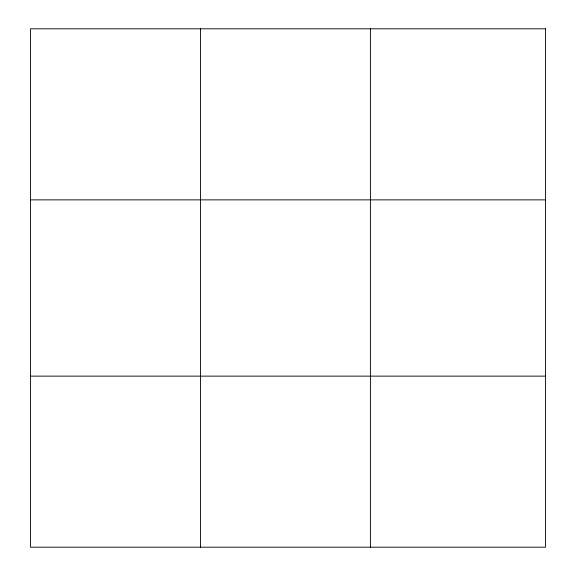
<?xml version="1.0" encoding="UTF-8"?>
<svg xmlns="http://www.w3.org/2000/svg" width="576" height="576" viewBox="0 0 576 576"><rect width="100%" height="100%" fill="white"/><g stroke="black" fill="none" stroke-linecap="round" stroke-linejoin="round"><path stroke-width="0.86" d="M200.448 547.2L200.448 28.8M370.404 547.2L370.404 28.8M30.492 199.872L545.508 199.872M30.492 376.128L545.508 376.128M545.508 28.8L545.508 547.2L30.492 547.2L30.492 28.8L545.508 28.8"/></g></svg>
